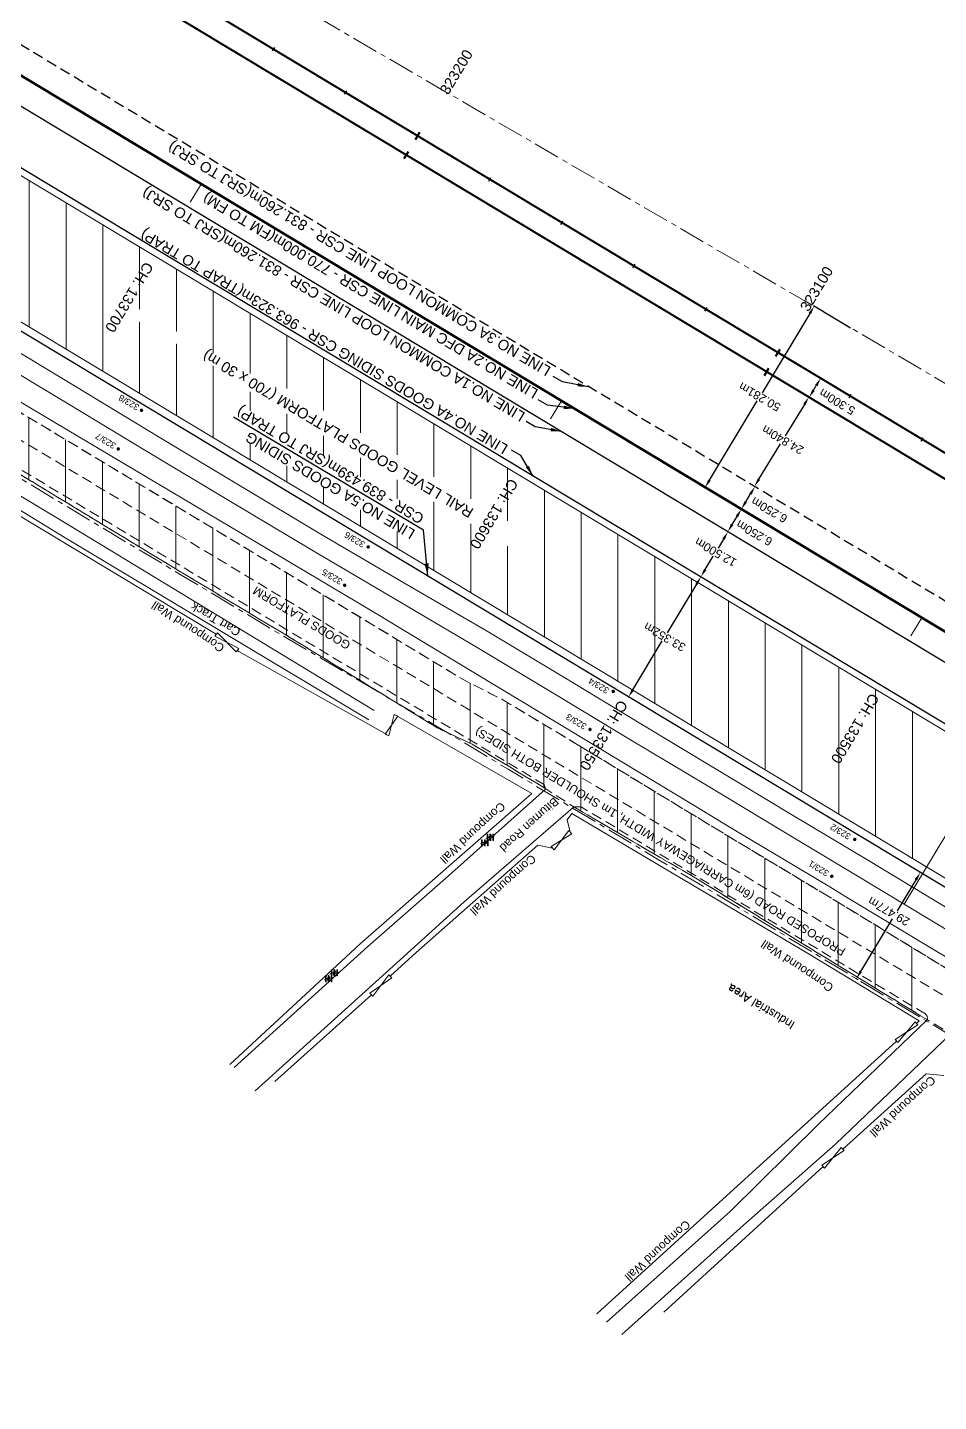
# Model space of a CAD drawing. Header units: metres. Extents: x 560405 to 1249476, y 3385111 to 6787087.
# Drawn here: x 625633.5 to 625850.1, y 3392647.5 to 3392974.4 of the extents above; entities that cross this region are included whole.
import ezdxf
from ezdxf.enums import TextEntityAlignment as Align

# ---------------------------------------------------------------- set-up
doc = ezdxf.new("R2010")
doc.units = ezdxf.units.M
doc.header["$MEASUREMENT"] = 0
doc.header["$PDSIZE"] = 0.05
doc.linetypes.add('CENTER', pattern=[2, 1.25, -0.25, 0.25, -0.25])
doc.linetypes.add('DASHED', pattern=[0.75, 0.5, -0.25])
doc.layers.get('Defpoints').update_dxf_attribs({"color": 5, "lineweight": 0})
for name, color, linetype, lineweight in [('Boundary Dim', 10, 'Continuous', 13), ('Cart Track', 34, 'Continuous', 0), ('Chainage', 7, 'Continuous', 0), ('Compound Wall', 7, 'Continuous', 13), ('Existing IR Chainage', 7, 'Continuous', 0), ('Existing IR Track', 143, 'Continuous', 0), ('Existing Railway Boundary', 7, 'CENTER', 0), ('Gate', 7, 'Continuous', 13), ('Horiz Curve', 7, 'Continuous', 0), ('NEW MANDI GOBINDGARH PLATFORM', 1, 'Continuous', 0), ('NEW MANDI GOBINDPUR LOOP LINES', 1, 'Continuous', 0), ('OHE MAST', 7, 'Continuous', 0), ('OHE MAST TEXT', 7, 'Continuous', 0), ('Platform', 7, 'Continuous', 0), ('Prop_Horiz Alignment', 7, 'Continuous', 0), ('Proposed Chainage', 10, 'Continuous', 0), ('PROPOSED DFCC TRACK', 1, 'Continuous', 0), ('Side Details', 7, 'Continuous', 13), ('Subroad Edge', 34, 'Continuous', 0), ('Text', 7, 'Continuous', 0), ('Transformer', 7, 'Continuous', 13)]:
    doc.layers.add(name, color=color, linetype=linetype, lineweight=lineweight)
for name, color, linetype in [('Dimension', 10, 'Continuous'), ('OP-3 CH UP', 7, 'Continuous'), ('PROPOSED ROADS', 10, 'DASHED')]:
    doc.layers.add(name, color=color, linetype=linetype)
doc.styles.add('ARIAL', font='arial.ttf')
doc.styles.get("Standard").update_dxf_attribs({"font": 'arial.ttf'})
doc.styles.add('Style-Arial', font='arial.ttf')
doc.dimstyles.get("Standard").update_dxf_attribs({"dimtxt": 2.5, "dimasz": 2.5, "dimexe": 0.18, "dimexo": 0.0625, "dimgap": 0.09, "dimtad": 0, "dimtih": 1, "dimtoh": 1, "dimdec": 3, "dimzin": 0, "dimdsep": 46, "dimtxsty": 'Standard', "dimcen": 0.09, "dimaunit": 1, "dimadec": 4, "dimazin": 0, "dimtfac": 1, "dimtdec": 3, "dimtofl": 0, "dimtmove": 0, "dimatfit": 3, "dimfxl": 1, "dimtolj": 1, "dimtzin": 0, "dimarcsym": 0})

# ---------------------------------------------------------------- blocks, each defined once
blk = doc.blocks.new('*D13')
at = {"layer": 'Defpoints', "color": 0, "lineweight": 9, "transparency": 16777216}
for p in [(625793.59, 3392843.7), (625793.59, 3392843.7), (625776.38, 3392815.13)]:
    blk.add_point(p, dxfattribs=at)
at = {"layer": 'Dimension', "color": 0, "lineweight": -2, "transparency": 16777216}
for p, q in [((625793.64, 3392843.67), (625793.74, 3392843.61)), ((625792.55, 3392841.99), (625785.56, 3392830.37)), ((625777.42, 3392816.84), (625784.41, 3392828.46)), ((625776.44, 3392815.09), (625776.54, 3392815.03))]:
    blk.add_line(p, q, dxfattribs=at)
at = {"layer": 'Dimension', "color": 0, "lineweight": 9, "transparency": 16777216}
for points in [[(625792.27, 3392842.16), (625792.84, 3392841.81), (625793.59, 3392843.7)], [(625777.13, 3392817.01), (625777.7, 3392816.67), (625776.38, 3392815.13)]]:
    blk.add_solid(points, dxfattribs=at)
at = {"layer": 'Dimension', "color": 0, "lineweight": 0, "transparency": 16777216, "insert": (625784.98, 3392829.41), "char_height": 2, "attachment_point": 5, "rotation": 150}
blk.add_mtext('\\A1;33.352m', dxfattribs=at)
blk = doc.blocks.new('*D14')
at = {"layer": 'Defpoints', "color": 0, "lineweight": 9, "transparency": 16777216}
for p in [(625800.02, 3392854.42), (625800.03, 3392854.41), (625793.59, 3392843.7)]:
    blk.add_point(p, dxfattribs=at)
at = {"layer": 'Dimension', "color": 0, "lineweight": -2, "transparency": 16777216}
for p, q in [((625798.99, 3392852.7), (625797.67, 3392850.52)), ((625799.98, 3392854.44), (625799.87, 3392854.51)), ((625794.61, 3392845.42), (625796.53, 3392848.61)), ((625793.53, 3392843.73), (625793.42, 3392843.8))]:
    blk.add_line(p, q, dxfattribs=at)
at = {"layer": 'Dimension', "color": 0, "lineweight": 9, "transparency": 16777216}
for points in [[(625798.7, 3392852.87), (625799.27, 3392852.53), (625800.02, 3392854.42)], [(625794.32, 3392845.59), (625794.89, 3392845.25), (625793.57, 3392843.71)]]:
    blk.add_solid(points, dxfattribs=at)
at = {"layer": 'Dimension', "color": 0, "lineweight": 0, "transparency": 16777216, "insert": (625797.1, 3392849.57), "char_height": 2, "attachment_point": 5, "rotation": 150}
blk.add_mtext('\\A1;12.500m', dxfattribs=at)
blk = doc.blocks.new('*D15')
at = {"layer": 'Defpoints', "color": 0, "lineweight": 9, "transparency": 16777216}
for p in [(625803.2, 3392859.8), (625803.26, 3392859.76), (625800.03, 3392854.41)]:
    blk.add_point(p, dxfattribs=at)
at = {"layer": 'Dimension', "color": 0, "lineweight": -2, "transparency": 16777216}
for p, q in [((625803.2, 3392859.8), (625803.04, 3392859.89)), ((625801.01, 3392856.16), (625802.17, 3392858.09)), ((625799.98, 3392854.44), (625799.82, 3392854.54))]:
    blk.add_line(p, q, dxfattribs=at)
at = {"layer": 'Dimension', "color": 0, "lineweight": 9, "transparency": 16777216}
for points in [[(625801.88, 3392858.26), (625802.45, 3392857.91), (625803.2, 3392859.8)], [(625800.72, 3392856.33), (625801.29, 3392855.99), (625799.98, 3392854.44)]]:
    blk.add_solid(points, dxfattribs=at)
at = {"layer": 'Dimension', "color": 0, "lineweight": 0, "transparency": 16777216, "insert": (625806.28, 3392854.12), "char_height": 2, "attachment_point": 5, "rotation": 150}
blk.add_mtext('\\A1;6.250m', dxfattribs=at)
blk = doc.blocks.new('*D23')
at = {"layer": 'Defpoints', "color": 0, "lineweight": 9, "transparency": 16777216}
for p in [(625806.42, 3392865.15), (625806.48, 3392865.12), (625803.26, 3392859.76)]:
    blk.add_point(p, dxfattribs=at)
at = {"layer": 'Dimension', "color": 0, "lineweight": -2, "transparency": 16777216}
for p, q in [((625806.42, 3392865.15), (625806.27, 3392865.25)), ((625804.23, 3392861.51), (625805.39, 3392863.44)), ((625803.2, 3392859.8), (625803.04, 3392859.89))]:
    blk.add_line(p, q, dxfattribs=at)
at = {"layer": 'Dimension', "color": 0, "lineweight": 9, "transparency": 16777216}
for points in [[(625805.1, 3392863.61), (625805.68, 3392863.27), (625806.42, 3392865.15)], [(625803.94, 3392861.68), (625804.52, 3392861.34), (625803.2, 3392859.8)]]:
    blk.add_solid(points, dxfattribs=at)
at = {"layer": 'Dimension', "color": 0, "lineweight": 0, "transparency": 16777216, "insert": (625809.84, 3392859.59), "char_height": 2, "attachment_point": 5, "rotation": 150}
blk.add_mtext('\\A1;6.250m', dxfattribs=at)
blk = doc.blocks.new('*D24')
at = {"layer": 'Defpoints', "color": 0, "lineweight": 9, "transparency": 16777216}
for p in [(625819.23, 3392886.44), (625819.38, 3392886.35), (625806.48, 3392865.12)]:
    blk.add_point(p, dxfattribs=at)
at = {"layer": 'Dimension', "color": 0, "lineweight": -2, "transparency": 16777216}
for p, q in [((625819.33, 3392886.38), (625819.08, 3392886.53)), ((625818.19, 3392884.73), (625813.64, 3392877.24)), ((625807.37, 3392866.92), (625812.48, 3392875.34)), ((625806.42, 3392865.15), (625806.17, 3392865.3))]:
    blk.add_line(p, q, dxfattribs=at)
at = {"layer": 'Dimension', "color": 0, "lineweight": 9, "transparency": 16777216}
for points in [[(625817.91, 3392884.9), (625818.48, 3392884.55), (625819.23, 3392886.44)], [(625807.08, 3392867.09), (625807.65, 3392866.75), (625806.33, 3392865.21)]]:
    blk.add_solid(points, dxfattribs=at)
at = {"layer": 'Dimension', "color": 0, "lineweight": 0, "transparency": 16777216, "insert": (625813.06, 3392876.29), "char_height": 2, "attachment_point": 5, "rotation": 150}
blk.add_mtext('\\A1;24.840m', dxfattribs=at)
blk = doc.blocks.new('GT')
at = {"layer": 'Gate'}
for p, q in [((-0.5, -0.5), (-0.5, 0.5)), ((-0.5, 0.5), (0.5, -0.5)), ((0.5, 0.5), (0.5, -0.5))]:
    blk.add_line(p, q, dxfattribs=at)
at = {"layer": 'Gate', "flags": 128}
blk.add_lwpolyline([(0.5, 0.5), (-0.5, -0.5)], dxfattribs=at)
blk = doc.blocks.new('TRF')
at = {"extrusion": (0, 0, -1)}
blk.add_hatch(color=256, dxfattribs=at).paths.add_polyline_path([(0.18, -0.39), (-0.98, 0.09), (-0.22, -0.04), (-0.38, 0.42), (0.98, -0.29), (-0.02, 0.04)])
for p, q in [((-0.69, 0.72), (-0.69, -0.72)), ((-0.52, 0.72), (-0.69, 0.72)), ((-0.52, -0.72), (-0.52, 0.72)), ((0, 0.72), (0, -0.72)), ((0.17, 0.72), (0, 0.72)), ((0.17, -0.72), (0.17, 0.72)), ((0.7, 0.72), (0.7, -0.72)), ((0.87, 0.72), (0.7, 0.72)), ((0.87, -0.72), (0.87, 0.72)), ((-0.69, -0.72), (-0.52, -0.72)), ((0, -0.72), (0.17, -0.72)), ((0.7, -0.72), (0.87, -0.72))]:
    blk.add_line(p, q)
at = {"flags": 128}
blk.add_lwpolyline([(0.22, -0.04), (0.38, 0.42), (-0.98, -0.29), (0.02, 0.04), (-0.18, -0.39), (0.98, 0.09), (0.22, -0.04)], close=True, dxfattribs=at)
blk = doc.blocks.new('*D42')
at = {"layer": 'Boundary Dim', "color": 0, "lineweight": -2, "transparency": 16777216}
for p, q in [((625844.72, 3392771.66), (625840.27, 3392764.26)), ((625846.21, 3392773.1), (625845.6, 3392773.46)), ((625831.59, 3392749.82), (625839.12, 3392762.35)), ((625831.01, 3392747.84), (625830.4, 3392748.2))]:
    blk.add_line(p, q, dxfattribs=at)
at = {"layer": 'Boundary Dim', "color": 0, "lineweight": 9, "transparency": 16777216}
for points in [[(625844.43, 3392771.83), (625845.01, 3392771.48), (625845.75, 3392773.37)], [(625831.3, 3392750), (625831.87, 3392749.65), (625830.56, 3392748.11)]]:
    blk.add_solid(points, dxfattribs=at)
at = {"layer": 'Defpoints', "color": 0, "lineweight": 9, "transparency": 16777216}
for p in [(625846.26, 3392773.06), (625830.56, 3392748.11), (625831.07, 3392747.8)]:
    blk.add_point(p, dxfattribs=at)
at = {"layer": 'Boundary Dim', "color": 0, "transparency": 16777216, "insert": (625838.27, 3392764.13), "char_height": 2, "attachment_point": 5, "rotation": 150}
blk.add_mtext('\\A1;29.477m', dxfattribs=at)
blk = doc.blocks.new('*D87')
at = {"layer": 'Defpoints', "color": 0, "lineweight": 9, "transparency": 16777216}
for p in [(625820.52, 3392908.06), (625829.19, 3392902.84), (625803.26, 3392859.76)]:
    blk.add_point(p, dxfattribs=at)
at = {"layer": 'Dimension', "color": 0, "lineweight": -2, "transparency": 16777216}
for p, q in [((625829.13, 3392902.88), (625820.37, 3392908.15)), ((625819.49, 3392906.34), (625808.13, 3392887.47)), ((625795.62, 3392866.69), (625806.98, 3392885.57)), ((625803.2, 3392859.8), (625794.44, 3392865.07))]:
    blk.add_line(p, q, dxfattribs=at)
at = {"layer": 'Dimension', "color": 0, "lineweight": 9, "transparency": 16777216}
for points in [[(625819.21, 3392906.52), (625819.78, 3392906.17), (625820.52, 3392908.06)], [(625795.34, 3392866.87), (625795.91, 3392866.52), (625794.59, 3392864.98)]]:
    blk.add_solid(points, dxfattribs=at)
at = {"layer": 'Dimension', "color": 0, "lineweight": 0, "transparency": 16777216, "insert": (625807.56, 3392886.52), "char_height": 2, "attachment_point": 5, "rotation": 150}
blk.add_mtext('\\A1;50.281m', dxfattribs=at)
blk = doc.blocks.new('OHE')
at = {"layer": 'OHE MAST'}
h = blk.add_hatch(color=3, dxfattribs=at)
edge = h.paths.add_edge_path()
edge.add_arc((627930.47, 3391522.15), 0.412, -30.9792, 329.0208)
at = {"layer": 'OHE MAST', "color": 3, "lineweight": 13, "const_width": 0.008, "flags": 128}
blk.add_lwpolyline([(627932.78, 3391523.67), (627932.2, 3391522.71), (627930.15, 3391523.94), (627930.72, 3391524.9)], dxfattribs=at)
at = {"layer": 'OHE MAST', "color": 3, "const_width": 0.008, "flags": 128}
blk.add_lwpolyline([(627931.18, 3391523.33), (627930.47, 3391522.15)], dxfattribs=at)
blk = doc.blocks.new('*D267')
at = {"layer": 'Defpoints', "color": 0, "lineweight": 9, "transparency": 16777216}
for p in [(625822.06, 3392890.92), (625822.69, 3392890.54), (625819.96, 3392886)]:
    blk.add_point(p, dxfattribs=at)
at = {"layer": 'Dimension', "color": 0, "lineweight": -2, "transparency": 16777216}
for p, q in [((625820.36, 3392888.09), (625821.03, 3392889.21)), ((625822.64, 3392890.57), (625821.9, 3392891.01)), ((625819.91, 3392886.03), (625819.17, 3392886.47))]:
    blk.add_line(p, q, dxfattribs=at)
at = {"layer": 'Dimension', "color": 0, "lineweight": 9, "transparency": 16777216}
for points in [[(625820.64, 3392887.92), (625820.07, 3392888.26), (625819.33, 3392886.38)], [(625821.31, 3392889.03), (625820.74, 3392889.38), (625822.06, 3392890.92)]]:
    blk.add_solid(points, dxfattribs=at)
at = {"layer": 'Dimension', "color": 0, "lineweight": 0, "transparency": 16777216, "insert": (625825.98, 3392885.34), "char_height": 2, "attachment_point": 5, "rotation": 149.1236}
blk.add_mtext('\\A1;5.300m', dxfattribs=at)

msp = doc.modelspace()

# ---------------------------------------------------------------- hatches: boundary and pattern name
at = {"layer": 'NEW MANDI GOBINDGARH PLATFORM', "lineweight": 0}
h = msp.add_hatch(dxfattribs=at)
h.set_pattern_fill('ANSI31', color=1, scale=70, angle=45)
h.set_pattern_definition([(90, (0.109, 0.182), (-8.75, 2e-15), [])])
h.paths.add_polyline_path([(625368.5901, 3393097.4626), (625353.3059, 3393072.0769), (625952.9942, 3392711.0185), (625968.4598, 3392736.7107)])
h.paths.add_polyline_path([(625406.1292, 3393053.4746), (625402.3093, 3393050.0816), (625401.3288, 3393045.436)], flags=16)
h.paths.add_polyline_path([(625888.8093, 3392775.4816), (625871.1516, 3392789.5173), (625902.3093, 3392764.6816)], flags=16)
h.paths.add_polyline_path([(625753.7093, 3392853.3816), (625686.9093, 3392893.3816), (625684.9093, 3392888.5816), (625751.7093, 3392848.5816)], flags=16)
at = {"layer": 'Platform', "lineweight": 18, "ltscale": 5}
h = msp.add_hatch(dxfattribs=at)
h.set_pattern_fill('ANSI31', color=3, scale=70, angle=45)
h.paths.add_polyline_path([(625764.5882, 3392803.5868), (625746.2321, 3392814.5967), (625737.0194, 3392819.2755), (625704.0946, 3392839.2088), (625671.9737, 3392858.6062), (625641.256, 3392877.0892), (625610.2836, 3392895.751), (625560.2623, 3392926.2804), (625522.5869, 3392948.8585), (625482.9773, 3392972.6418), (625451.9359, 3392991.6256), (625421.6417, 3393009.7241), (625354.0885, 3393050.6028), (625301.0774, 3393082.6359), (625281.8023, 3393094.249), (625227.6613, 3393126.5647), (625168.0245, 3393162.919), (625094.4711, 3393207.1329), (625050.9326, 3393232.6145), (625011.8999, 3393256.6501), (624964.7557, 3393285.508), (624919.1299, 3393313.7575), (624913.4978, 3393304.5779), (624956.7742, 3393277.764), (625004.1747, 3393248.9547), (625045.8733, 3393224.1782), (625087.0373, 3393198.2053), (625155.9882, 3393157.6877), (625161.3558, 3393154.0733), (625221.119, 3393117.4224), (625275.0374, 3393085.066), (625290.2539, 3393075.2561), (625349.1291, 3393041.8357), (625415.7598, 3392998.2542), (625446.6577, 3392979.7718), (625478.8044, 3392960.6022), (625516.4182, 3392937.5763), (625553.7619, 3392915.0713), (625585.8397, 3392895.6563), (625593.1627, 3392891.1401), (625603.1792, 3392885.3123), (625634.5287, 3392866.3519), (625666.5944, 3392846.865), (625697.4278, 3392828.3449), (625730.8907, 3392807.7989), (625739.1561, 3392803.9139), (625756.6994, 3392793.2958), (625763.3635, 3392788.9616), (625792.777, 3392771.7812), (625820.3671, 3392754.8532), (625847.4418, 3392738.317), (625853.0514, 3392734.9942), (625875.6542, 3392721.4301), (625905.1251, 3392703.7363), (625946.8011, 3392678.4491), (625953.4617, 3392689.4227), (625911.6145, 3392714.7413), (625882.1845, 3392732.4454), (625859.0625, 3392746.2055), (625826.9254, 3392765.8663), (625799.2966, 3392782.4826)])

# ---------------------------------------------------------------- linework, layer by layer
at = {"layer": 'Cart Track', "lineweight": 13, "flags": 128}
for points in [[(625591.0582, 3392888.3239), (625601.0042, 3392881.4474), (625643.8777, 3392855.6926), (625715.8804, 3392811.9463)], [(625714.6545, 3392809.6522), (625642.2041, 3392853.1445), (625599.4532, 3392879.2103), (625589.0027, 3392885.9412), (625581.6266, 3392879.8419), (625557.7874, 3392859.4248)]]:
    msp.add_lwpolyline(points, dxfattribs=at)
at = {"layer": 'Compound Wall', "lineweight": 20, "flags": 128}
for points in [[(625678.3371, 3392830.0263), (625612.9645, 3392869.3616)], [(625718.9339, 3392806.2038), (625683.6957, 3392825.9247), (625683.3619, 3392826.2147)], [(625681.5939, 3392727.7317), (625706.9861, 3392751.2495), (625712.5861, 3392756.4004), (625753.4196, 3392792.1848), (625721.1316, 3392810.7106)], [(625844.8743, 3392737.484), (625845.4529, 3392738.084), (625819.7552, 3392753.7), (625762.8744, 3392787.4284), (625761.753, 3392785.9214), (625762.5253, 3392782.9849)], [(625758.3245, 3392779.1547), (625754.8164, 3392779.9044), (625725.8442, 3392754.3345), (625719.7217, 3392748.6792)], [(625715.2233, 3392744.307), (625692.28, 3392723.6896)], [(625768.8088, 3392668.433), (625840.0619, 3392733.2935)], [(625827.3066, 3392707.5837), (625827.3104, 3392707.5821), (625847.1283, 3392725.5101), (625851.3292, 3392725.0829), (625851.3407, 3392725.0944)], [(625784.747, 3392668.784), (625822.6426, 3392703.4241)]]:
    msp.add_lwpolyline(points, dxfattribs=at)
at = {"layer": 'Compound Wall', "flags": 128}
for points in [[(625718.9339, 3392806.2038), (625683.6957, 3392825.9247), (625683.3619, 3392826.2147)], [(625681.5939, 3392727.7317), (625706.9861, 3392751.2495), (625712.5861, 3392756.4004), (625753.4196, 3392792.1848), (625721.1316, 3392810.7106)], [(625844.8743, 3392737.484), (625845.4529, 3392738.084), (625819.7552, 3392753.7), (625762.8744, 3392787.4284), (625761.753, 3392785.9214), (625762.5253, 3392782.9849)], [(625758.3245, 3392779.1547), (625754.8164, 3392779.9044), (625725.8442, 3392754.3345), (625719.7217, 3392748.6792)], [(625715.2233, 3392744.307), (625692.28, 3392723.6896)], [(625768.8088, 3392668.433), (625840.0619, 3392733.2935)], [(625827.3066, 3392707.5837), (625827.3104, 3392707.5821), (625847.1283, 3392725.5101), (625851.3292, 3392725.0829), (625851.3407, 3392725.0944)], [(625784.747, 3392668.784), (625822.6426, 3392703.4241)]]:
    msp.add_lwpolyline(points, dxfattribs=at)
at = {"layer": 'Existing IR Chainage', "color": 3, "linetype": 'Continuous', "lineweight": 13}
msp.add_line((625878.9829, 3392827.3486), (625841.9011, 3392765.8353), dxfattribs=at)
at = {"layer": 'Existing IR Track', "color": 3, "lineweight": 18, "ltscale": 5, "flags": 128}
for points in [[(626065.9311, 3392624.1508), (626025.4783, 3392648.4071), (626022.0206, 3392650.4804), (625994.7748, 3392667.3131), (625982.954, 3392674.4482), (625957.2456, 3392689.9508), (625941.5333, 3392699.4307), (625930.2661, 3392706.2288), (625901.7702, 3392723.378), (625893.6761, 3392728.2265), (625862.5891, 3392746.8449), (625859.3972, 3392748.7567), (625827.824, 3392767.7728), (625824.2034, 3392769.9534), (625800.7098, 3392784.0102), (625791.9831, 3392789.2818), (625765.5597, 3392805.2442), (625755.7574, 3392811.1667), (625718.0068, 3392833.9753), (625717.9619, 3392834.0021), (625678.6657, 3392857.3994), (625639.9515, 3392880.4501), (625607.5632, 3392899.7766)], [(626030.8362, 3392657.2929), (626009.9209, 3392669.8953), (625988.1263, 3392683.0301), (625965.9802, 3392696.3851), (625946.7014, 3392708.0049), (625926.9211, 3392719.9268), (625909.0771, 3392730.6674), (625898.8646, 3392736.8364), (625888.4549, 3392743.1245), (625885.1206, 3392745.0943), (625867.8182, 3392755.5214), (625850.9082, 3392765.712), (625833.0523, 3392776.4418), (625815.3975, 3392787.0508), (625797.2265, 3392797.9866), (625779.303, 3392808.7736), (625760.9634, 3392819.8099), (625742.7795, 3392830.7511), (625722.9533, 3392842.3019), (625703.5668, 3392853.5972), (625683.6192, 3392865.6125), (625664.381, 3392877.2005), (625645.0383, 3392888.8807), (625625.9382, 3392900.4142)], [(626028.5053, 3392653.4255), (626007.3135, 3392666.209), (625985.7986, 3392679.1675), (625963.727, 3392692.5026), (625944.3659, 3392704.1323), (625925.0061, 3392715.7611), (625907.0111, 3392726.6203), (625896.5203, 3392732.9451), (625886.03, 3392739.2695), (625882.4434, 3392741.4221), (625865.4761, 3392751.6371), (625848.5104, 3392761.8511), (625830.7231, 3392772.5737), (625812.9345, 3392783.2971), (625794.9002, 3392794.1266), (625776.8667, 3392804.9555), (625758.6316, 3392815.94), (625740.391, 3392826.9271), (625720.6772, 3392838.5257), (625700.9754, 3392850.1171), (625681.3622, 3392861.8632), (625661.7417, 3392873.614), (625642.7405, 3392885.0701), (625623.7399, 3392896.5258)]]:
    msp.add_lwpolyline(points, dxfattribs=at)
at = {"layer": 'Existing Railway Boundary', "color": 36, "lineweight": 20, "ltscale": 5, "flags": 128}
msp.add_lwpolyline([(628955.3903, 3390792.7231), (628931.5933, 3390806.5004), (628894.0251, 3390836.9955), (628805.3605, 3390890.9758), (628763.1272, 3390916.9343), (628721.4077, 3390942.8333), (628634.7683, 3390998.5313), (628587.091, 3391026.3426), (628541.4721, 3391053.7252), (628498.5869, 3391079.4164), (628461.1936, 3391101.0466), (628391.2271, 3391146.4682), (628362.6237, 3391162.4973), (628324.6397, 3391185.7049), (628291.5767, 3391211.6933), (628254.0781, 3391235.9403), (628157.3612, 3391308.2767), (628174.1002, 3391326.9143), (628137.357, 3391356.9761), (627964.1476, 3391459.1923), (627842.8937, 3391531.9115), (627628.8138, 3391662.2153), (627542.6631, 3391714.392), (627424.9352, 3391785.3705), (627222.9648, 3391909.2736), (627204.5725, 3391920.6394), (627188.744, 3391930.1784), (627172.9334, 3391939.7064), (627156.2431, 3391949.7674), (627139.5672, 3391959.8197), (627123.601, 3391969.4113), (627107.6038, 3391979.0215), (627094.8626, 3391986.7123), (627082.1497, 3391994.3859), (627065.7488, 3392004.2586), (627049.3375, 3392014.1375), (627032.6946, 3392024.1476), (627016.0309, 3392034.1701), (627000.4204, 3392043.5941), (626984.8329, 3392053.004), (626968.8891, 3392062.6064), (626952.9363, 3392072.2142), (626935.7844, 3392082.5282), (626918.6205, 3392092.8492), (626911.6028, 3392097.0645), (626893.0809, 3392108.2246), (626874.5706, 3392119.3777), (626856.2268, 3392130.4336), (626837.8855, 3392141.4881), (626820.3864, 3392152.0274), (626802.8816, 3392162.57), (626783.4724, 3392174.252), (626764.0577, 3392185.9374), (626746.1558, 3392196.7119), (626728.2543, 3392207.4863), (626707.0601, 3392220.2572), (626685.8746, 3392233.0229), (626648.9408, 3392255.2553), (626610.6712, 3392278.2676), (626591.3871, 3392289.8865), (626572.1184, 3392301.4961), (626553.8402, 3392312.4904), (626535.5663, 3392323.4823), (626522.8303, 3392331.1061), (626502.0043, 3392343.7024), (626484.7028, 3392354.0807), (626467.0127, 3392364.7717), (626449.2849, 3392375.4221), (626424.442, 3392390.2653), (626407.8647, 3392400.3136), (626390.2843, 3392410.9836), (626378.1904, 3392418.1073), (626367.3819, 3392424.6782), (626356.7585, 3392431.1355), (626339.0548, 3392441.7126), (626324.6325, 3392450.4845), (626311.6182, 3392458.3129), (626290.6128, 3392470.9931), (626276.2418, 3392479.6446), (626252.5581, 3392493.9648), (626233.8146, 3392505.2467), (626215.0541, 3392516.5389), (626191.0882, 3392530.9577), (626167.1186, 3392545.3787), (626148.2508, 3392556.7397), (626129.3895, 3392568.0967), (626109.0676, 3392580.3241), (626088.7404, 3392592.5546), (626063.7846, 3392607.5962), (626038.8416, 3392622.63), (626017.6425, 3392635.4182), (625996.4509, 3392648.2016), (625974.9359, 3392661.1602), (625952.8751, 3392674.4888), (625933.5372, 3392686.1045), (625914.159, 3392697.7444), (625896.1455, 3392708.6148), (625885.6622, 3392714.935), (625875.1898, 3392721.2486), (625871.6088, 3392723.3979), (625854.6293, 3392733.6202), (625837.6636, 3392743.8342), (625819.8659, 3392754.5631), (625802.0927, 3392765.2772), (625784.0738, 3392776.0974), (625766.0279, 3392786.9338), (625747.7802, 3392797.9258), (625729.6331, 3392808.8567), (625710.0131, 3392820.4001), (625690.2406, 3392832.0331), (625670.5571, 3392843.8213), (625650.9098, 3392855.5881), (625631.8821, 3392867.0602), (625612.8815, 3392878.5159), (625595.4116, 3392889.057), (625577.9617, 3392899.586), (625560.977, 3392909.7984), (625543.9665, 3392920.0263), (625527.0929, 3392930.2025), (625510.2317, 3392940.3713), (625492.2072, 3392951.2501), (625474.1887, 3392962.1253), (625459.4135, 3392971.0439), (625444.6385, 3392979.9623), (625429.7392, 3392988.9655), (625414.8651, 3392997.9534), (625398.0894, 3393008.048), (625381.2878, 3393018.1581), (625364.4876, 3393028.2943), (625347.6668, 3393038.4431), (625341.4954, 3393042.1962), (625336.6811, 3393045.1488), (625324.9758, 3393052.1854), (625313.1706, 3393059.282), (625305.1662, 3393064.122), (625297.2032, 3393068.9372), (625281.7488, 3393078.2354), (625266.3027, 3393087.5539), (625250.5827, 3393097.0002), (625234.8576, 3393106.4748), (625220.9629, 3393114.8441), (625207.0756, 3393123.2089), (625191.9734, 3393132.2824), (625166.0786, 3393147.7733), (625153.4581, 3393156.0581), (625151.114, 3393150.7018), (625147.8866, 3393153.7551), (625116.7003, 3393173.3287), (625093.3281, 3393188.0041), (625071.1556, 3393203.0477), (625055.7157, 3393212.8225), (625027.3997, 3393228.6096), (625007.6825, 3393240.5669), (624979.825, 3393257.4607), (624954.8894, 3393272.5826), (624917.8619, 3393296.9088), (624917.926, 3393297.7354), (624854.2544, 3393338.3806), (624790.1714, 3393374.1107), (624761.6212, 3393391.1947), (624742.8731, 3393402.4132), (624713.9783, 3393419.7034), (624678.9617, 3393441.6196), (624667.4095, 3393431.6005), (624566.1173, 3393492.8402), (624519.8878, 3393520.9391), (624450.2813, 3393561.7296), (624447.0221, 3393556.3381), (624253.5789, 3393673.1377), (624021.9727, 3393812.2493)], dxfattribs=at)
at = {"layer": 'Existing Railway Boundary', "color": 6, "lineweight": 20, "ltscale": 5, "flags": 128}
msp.add_lwpolyline([(627892.3746, 3391590.8464), (627853.8026, 3391614.8633), (627807.8709, 3391643.3648), (627763.2098, 3391671.1424), (627729.391, 3391692.3162), (627635.8822, 3391750.6784), (627660.1446, 3391809.2203), (627519.5568, 3391891.152), (627476.8389, 3391915.865), (627434.3844, 3391942.69), (627307.5279, 3392026.3119), (627306.7829, 3392026.5061), (627267.353, 3392052.7992), (627223.9736, 3392078.9893), (627097.3461, 3392148.2433), (627064.2509, 3392171.6214), (627020.7361, 3392194.4307), (626980.8782, 3392219.8528), (626937.972, 3392245.713), (626894.59, 3392272.359), (626851.325, 3392298.078), (626765.656, 3392350.035), (626720.72, 3392377.008), (626678.274, 3392402.82), (626638.354, 3392427.704), (626595.176, 3392453.388), (626546.2585, 3392482.4138), (626502.9741, 3392507.8519), (626457.1589, 3392535.47), (626370.2027, 3392585.4762), (626329.4837, 3392607.8197), (626276.63, 3392641.1068), (626248.5163, 3392659.2277), (626219.5479, 3392680.9715), (626152.643, 3392718.511), (626109.5867, 3392744.8943), (626057.9239, 3392775.41), (626021.0374, 3392796.8242), (625904.8086, 3392858.5418), (625861.3055, 3392884.0038), (625818.1177, 3392909.4437), (625699.839, 3392978.326), (625656.064, 3393004.068), (625614.356, 3393028.385), (625543.556, 3393070.031), (625500.6769, 3393095.2405), (625461.769, 3393118.43), (625418.978, 3393143.909), (625375.919, 3393169.091), (625289.4128, 3393220.1398), (625283.3377, 3393209.9857), (625180.1642, 3393272.0512), (624950.6342, 3393412.922), (624924.3694, 3393369.1236), (624924.3694, 3393369.1236)], dxfattribs=at)
at = {"layer": 'Horiz Curve', "color": 190, "lineweight": 40, "flags": 128}
for points in [[(625725.7462, 3392947.7284), (625726.7776, 3392949.4419)], [(625725.7465, 3392947.7282), (625726.778, 3392949.4417)], [(625722.9966, 3392943.1973), (625724.0281, 3392944.9108)], [(625811.4215, 3392896.1557), (625812.4529, 3392897.8692)], [(625811.4218, 3392896.1555), (625812.4533, 3392897.869)], [(625808.672, 3392891.6247), (625809.7034, 3392893.3382)]]:
    msp.add_lwpolyline(points, dxfattribs=at)
at = {"layer": 'NEW MANDI GOBINDGARH PLATFORM', "color": 1, "linetype": 'Continuous', "lineweight": 20, "flags": 128}
msp.add_lwpolyline([(625952.9942, 3392711.0185), (625353.3059, 3393072.0769), (625368.5975, 3393097.475), (625968.4598, 3392736.7107), (625952.9942, 3392711.0185)], dxfattribs=at)
at = {"layer": 'NEW MANDI GOBINDPUR LOOP LINES', "linetype": 'Continuous', "lineweight": 25, "flags": 128}
msp.add_lwpolyline([(626248.0671, 3392584.7126), (625330.2603, 3393137.191)], dxfattribs=at)
at = {"layer": 'NEW MANDI GOBINDPUR LOOP LINES', "linetype": 'DASHED', "lineweight": 25, "ltscale": 5, "flags": 128}
msp.add_lwpolyline([(626469.1545, 3392466.2179), (625389.238, 3393116.2791)], dxfattribs=at)
at = {"layer": 'Platform', "color": 3, "linetype": 'DASHED', "lineweight": 18, "ltscale": 5, "flags": 128}
msp.add_lwpolyline([(625764.5882, 3392803.5868), (625746.2321, 3392814.5967), (625737.0194, 3392819.2755), (625704.0946, 3392839.2088), (625671.9737, 3392858.6062), (625641.256, 3392877.0892), (625610.2836, 3392895.751), (625560.2623, 3392926.2804), (625522.5869, 3392948.8585), (625482.9773, 3392972.6418), (625451.9359, 3392991.6256), (625421.6417, 3393009.7241), (625354.0885, 3393050.6028), (625301.0774, 3393082.6359), (625281.8023, 3393094.249), (625227.6613, 3393126.5647), (625168.0245, 3393162.919), (625094.4711, 3393207.1329), (625050.9326, 3393232.6145), (625011.8999, 3393256.6501), (624964.7557, 3393285.508), (624919.1299, 3393313.7575), (624913.4978, 3393304.5779), (624956.7742, 3393277.764), (625004.1747, 3393248.9547), (625045.8733, 3393224.1782), (625087.0373, 3393198.2053), (625155.9882, 3393157.6877), (625161.3558, 3393154.0733), (625221.119, 3393117.4224), (625275.0374, 3393085.066), (625290.2539, 3393075.2561), (625349.1291, 3393041.8357), (625415.7598, 3392998.2542), (625446.6577, 3392979.7718), (625478.8044, 3392960.6022), (625516.4182, 3392937.5763), (625553.7619, 3392915.0713), (625585.8397, 3392895.6563), (625593.1627, 3392891.1401), (625603.1792, 3392885.3123), (625634.5287, 3392866.3519), (625666.5944, 3392846.865), (625697.4278, 3392828.3449), (625730.8907, 3392807.7989), (625739.1561, 3392803.9139), (625756.6994, 3392793.2958), (625763.3635, 3392788.9616), (625792.777, 3392771.7812), (625820.3671, 3392754.8532), (625847.4418, 3392738.317), (625853.0514, 3392734.9942), (625875.6542, 3392721.4301), (625905.1251, 3392703.7363), (625946.8011, 3392678.4491), (625953.4617, 3392689.4227), (625911.6145, 3392714.7413), (625882.1845, 3392732.4454), (625859.0625, 3392746.2055), (625826.9254, 3392765.8663), (625799.2966, 3392782.4826)], close=True, dxfattribs=at)
at = {"layer": 'Prop_Horiz Alignment', "color": 4, "linetype": 'Continuous', "lineweight": 30, "flags": 128}
for points in [[(625691.7343, 3392968.7856), (625692.25, 3392969.6424)], [(625708.8693, 3392958.4711), (625709.3851, 3392959.3278)], [(625743.1395, 3392937.842), (625743.6552, 3392938.6988)], [(625760.2745, 3392927.5275), (625760.7903, 3392928.3842)], [(625777.4096, 3392917.2129), (625777.9253, 3392918.0697)], [(625794.5446, 3392906.8984), (625795.0604, 3392907.7552)], [(625828.8148, 3392886.2693), (625829.3305, 3392887.1261)], [(625845.9498, 3392875.9548), (625846.4656, 3392876.8116)]]:
    msp.add_lwpolyline(points, dxfattribs=at)
at = {"layer": 'Proposed Chainage', "linetype": 'Continuous', "lineweight": 0, "flags": 128}
for points in [[(625672.1634, 3392932.8397), (625674.742, 3392937.1235)], [(625757.8387, 3392881.267), (625760.4173, 3392885.5508)], [(625843.514, 3392829.6943), (625846.0927, 3392833.9781)]]:
    msp.add_lwpolyline(points, dxfattribs=at)
at = {"layer": 'PROPOSED ROADS', "color": 1, "linetype": 'DASHED', "lineweight": 13, "ltscale": 5}
msp.add_line((625318.8056, 3393064.659), (625999.8451, 3392654.7039), dxfattribs=at)
at = {"layer": 'PROPOSED ROADS', "color": 1, "linetype": 'DASHED', "lineweight": 13, "ltscale": 5, "flags": 128}
for points in [[(625756.4201, 3392794.2316), (625596.5756, 3392890.4508)], [(625846.9764, 3392739.7208), (625765.3734, 3392788.8421)]]:
    msp.add_lwpolyline(points, dxfattribs=at)
at = {"layer": 'PROPOSED ROADS', "color": 1, "linetype": 'DASHED', "lineweight": 13, "ltscale": 5}
for centre, radius, start, end in [((625755.0855, 3392793.3591), 1.4495, 349.95334, 42.865253), ((625764.3542, 3392785.4523), 3.5662, 74.342351, 112.209209), ((625846.102, 3392738.7149), 1.335, 322.567712, 47.638399)]:
    msp.add_arc(centre, radius, start, end, dxfattribs=at)
at = {"layer": 'Subroad Edge', "color": 3, "linetype": 'DASHED', "lineweight": 18, "ltscale": 5, "flags": 128}
for points in [[(625168.0245, 3393162.919), (625227.6613, 3393126.5647), (625281.8023, 3393094.249), (625301.0774, 3393082.6359), (625354.0885, 3393050.6028), (625421.6417, 3393009.7241), (625451.9359, 3392991.6256), (625482.9773, 3392972.6418), (625522.5869, 3392948.8585), (625560.2623, 3392926.2804), (625610.2836, 3392895.751), (625641.256, 3392877.0892), (625671.9737, 3392858.6062), (625704.0946, 3392839.2088), (625737.0194, 3392819.2755), (625746.2321, 3392814.5967), (625764.5882, 3392803.5868)], [(625161.3558, 3393154.0733), (625221.119, 3393117.4224), (625275.0374, 3393085.066), (625290.2539, 3393075.2561), (625349.1291, 3393041.8357), (625415.7598, 3392998.2542), (625446.6577, 3392979.7718), (625478.8044, 3392960.6022), (625516.4182, 3392937.5763), (625553.7619, 3392915.0713), (625585.8397, 3392895.6563), (625593.1627, 3392891.1401), (625603.1792, 3392885.3123), (625634.5287, 3392866.3519), (625666.5944, 3392846.865), (625697.4278, 3392828.3449), (625730.8907, 3392807.7989), (625739.1561, 3392803.9139), (625756.6994, 3392793.2958)], [(625859.0625, 3392746.2055), (625826.9254, 3392765.8663), (625799.2966, 3392782.4826), (625764.5882, 3392803.5868)], [(625763.3635, 3392788.9616), (625792.777, 3392771.7812), (625820.3671, 3392754.8532), (625847.4418, 3392738.317)]]:
    msp.add_lwpolyline(points, dxfattribs=at)
at = {"layer": 'Subroad Edge', "lineweight": 15, "flags": 128}
for points in [[(625756.5239, 3392793.1389), (625732.8239, 3392771.9496), (625714.3774, 3392755.7674), (625682.6186, 3392726.9545)], [(625763.2327, 3392788.8485), (625737.2949, 3392766.4347), (625719.5476, 3392750.306), (625687.5897, 3392721.4488)], [(625771.1225, 3392666.4585), (625800.5502, 3392692.7222), (625821.5358, 3392713.5409), (625847.3428, 3392738.2223)], [(625853.1264, 3392735.066), (625825.5803, 3392708.7195), (625803.7437, 3392689.5275), (625774.7969, 3392663.5096)]]:
    msp.add_lwpolyline(points, dxfattribs=at)

# ---------------------------------------------------------------- block references
at = {"layer": 'Gate'}
for p, xscale, yscale, zscale, rotation in [((625680.8495, 3392828.1205), 6.306882191656523, 0.9997814889063974, 2.511076276804749, 143.2758223305446), ((625680.8495, 3392828.1205), 6.306882191656523, 0.9997814889063974, 2.511076276804749, 143.2758223305446), ((625720.0259, 3392808.4158), 5.114895484208136, 0.9997814889063974, 2.26136636191534, 65.275822329253), ((625720.0259, 3392808.4158), 5.114895484208136, 0.9997814889063974, 2.26136636191534, 65.275822329253), ((625760.4249, 3392781.0698), 5.684789547881779, 0.9997814889063976, 2.384019160640444, 42.27582233100878), ((625760.4249, 3392781.0698), 5.684789547881779, 0.9997814889063976, 2.384019160640444, 42.27582233100878), ((625717.4725, 3392746.4931), 6.273075633123272, 0.9997814889063973, 2.504337217011005, 44.27582232912107), ((625717.4725, 3392746.4931), 6.273075633123272, 0.9997814889063973, 2.504337217011005, 44.27582232912106), ((625842.4681, 3392735.3888), 6.381160707511218, 0.9997814889063974, 2.525819936794103, 41.27582232996904), ((625842.4681, 3392735.3888), 6.381160707511218, 0.9997814889063974, 2.525819936794103, 41.27582232996904), ((625824.9687, 3392705.5084), 6.240532103168559, 0.9997814889063973, 2.497832756145622, 42.2758223293641), ((625824.9687, 3392705.5084), 6.240532103168559, 0.9997814889063973, 2.497832756145622, 42.27582232936411)]:
    msp.add_blockref('GT', p, dxfattribs=dict(at, xscale=xscale, yscale=yscale, zscale=zscale, rotation=rotation))
at = {"layer": 'OHE MAST', "color": 2, "lineweight": 13, "rotation": 180}
for p in [(1253639.3411, 6784363.8409), (1253697.6701, 6784329.5457), (1253755.1833, 6784294.6341)]:
    msp.add_blockref('OHE', p, dxfattribs=at)
at = {"layer": 'OHE MAST', "color": 2, "lineweight": 13}
for p in [(-2157.7323, 1294.2844), (-2100.2902, 1259.0924)]:
    msp.add_blockref('OHE', p, dxfattribs=at)
at = {"layer": 'Transformer'}
for p in [(625742.1277, 3392780.4608), (625743.4242, 3392781.7446), (625704.968, 3392748.1242), (625706.3349, 3392749.4913)]:
    msp.add_blockref('TRF', p, dxfattribs=at)

# ---------------------------------------------------------------- texts
at = {"layer": 'Chainage', "color": 190, "lineweight": 0, "char_height": 2.5, "attachment_point": 1, "rotation": 58.953949, "line_spacing_factor": 0.672, "style": 'Style-Arial'}
for s, insert in [('323200', (625731.3285, 3392959.425)), ('323100', (625817.0038, 3392907.8523))]:
    msp.add_mtext(s, dxfattribs=dict(at, insert=insert))
at = {"layer": 'NEW MANDI GOBINDPUR LOOP LINES', "linetype": 'Continuous', "lineweight": 13, "style": 'Style-Arial'}
for s, p in [('LINE NO.3A COMMON LOOP LINE CSR - 831.260m(SRJ TO SRJ)', (625667.1799, 3392946.2975)), ('LINE NO.1A COMMON LOOP LINE CSR - 831.260m(SRJ TO SRJ)', (625661.055, 3392935.4643)), ('LINE NO.2A DFC MAIN LINE CSR - 770.000m(FM TO FM)', (625675.492, 3392934.1679))]:
    msp.add_text(s, height=2.5, rotation=149.156005, dxfattribs=at).set_placement(p, align=Align.MIDDLE_RIGHT)
at = {"layer": 'NEW MANDI GOBINDPUR LOOP LINES', "color": 1, "linetype": 'Continuous', "lineweight": 13, "style": 'Style-Arial'}
msp.add_text('LINE NO.4A GOODS SIDING CSR - 963.323m(TRAP TO TRAP)', height=2.5, rotation=149.156005, dxfattribs=at).set_placement((625660.6533, 3392925.5489), align=Align.MIDDLE_RIGHT)
at = {"layer": 'OHE MAST TEXT', "color": 3, "lineweight": 18, "style": 'ARIAL'}
for s, p in [('323/8', (625660.1924, 3392884.4613)), ('323/7', (625654.6544, 3392875.3103)), ('323/6', (625713.8804, 3392851.8335)), ('323/5', (625708.5175, 3392843.0072)), ('323/4', (625771.896, 3392817.1)), ('323/3', (625766.5739, 3392808.5415)), ('323/2', (625829.4, 3392782.3863)), ('323/1', (625824.2, 3392773.6253))]:
    msp.add_text(s, height=1.5, rotation=149, dxfattribs=at).set_placement(p)
at = {"layer": 'Platform', "color": 3, "lineweight": 18, "ltscale": 5, "style": 'Style-Arial'}
msp.add_text('GOODS PLATFORM', height=2, rotation=149.156005, dxfattribs=at).set_placement((625687.3122, 3392840.6833), align=Align.MIDDLE_RIGHT)
at = {"layer": 'Proposed Chainage', "color": 1, "lineweight": 0, "char_height": 2.5, "attachment_point": 4, "rotation": 238.953949, "line_spacing_factor": 0.6, "style": 'Style-Arial'}
for s, insert in [('CH: 133550', (625775.2591, 3392813.9857)), ('CH: 133500', (625835.0411, 3392815.6133))]:
    msp.add_mtext(s, dxfattribs=dict(at, insert=insert))
at = {"layer": 'Side Details', "color": 0}
msp.add_text('Industrial Area', height=2, rotation=149, dxfattribs=at).set_placement((625816.1227, 3392737.6532))
at = {"layer": 'Subroad Edge', "style": 'ARIAL'}
for s, rotation, p in [('Cart Track', 150.020755, (625684.3447, 3392831.1808)), ('Bitumen Road', 222.081423, (625758.6511, 3392791.4172))]:
    msp.add_text(s, height=2, rotation=rotation, dxfattribs=at).set_placement(p)
at = {"layer": 'Text'}
for s, rotation, p in [('Compound Wall', 147.072784, (625680.5047, 3392827.2764)), ('Compound Wall', 222.756627, (625745.9629, 3392790.284)), ('Compound Wall', 222.09989, (625753.2643, 3392777.8234)), ('Compound Wall', 146.356488, (625825.3162, 3392746.4744)), ('Industrial Area', 148.550301, (625816.1227, 3392737.6532)), ('Compound Wall', 222.430268, (625848.2606, 3392725.1542))]:
    msp.add_text(s, height=2, rotation=rotation, dxfattribs=at).set_placement(p)
at = {"layer": 'Text', "style": 'ARIAL'}
for rotation, p in [(222.756627, (625745.9629, 3392790.284)), (222.09989, (625753.2643, 3392777.8234)), (146.356488, (625825.3162, 3392746.4744)), (222.430268, (625848.2606, 3392725.1542))]:
    msp.add_text('Compound Wall', height=2, rotation=rotation, dxfattribs=at).set_placement(p)
at = {"layer": 'Text', "color": 1, "linetype": 'Continuous', "extrusion": (4.60023e-05, 7.58723e-05, 1), "insert": (625827.156, 3392753.4349, -1778.1037), "char_height": 2, "attachment_point": 1, "text_direction": (-0.855797, 0.517312, 0), "style": 'ARIAL'}
msp.add_mtext_dynamic_manual_height_columns('PROPOSED ROAD (6m CARRIAGEWAY WIDTH, 1m SHOULDER BOTH SIDES)', width=121.615321, gutter_width=3, heights=[0], dxfattribs=at)
at = {"layer": 'Text', "insert": (625791.3106, 3392689.3657), "char_height": 2, "width": 20.522969, "attachment_point": 1, "rotation": 222.430268, "style": 'ARIAL'}
msp.add_mtext('Compound Wall', dxfattribs=at)

# ---------------------------------------------------------------- dimensions: what is measured, and where the dimension line sits
at = {"layer": 'Boundary Dim'}
dim = msp.add_linear_dim(base=(625830.5577, 3392748.1101), p1=(625846.2591, 3392773.0646), p2=(625831.0664, 3392747.8042), angle=238.97537, dimstyle='Standard', override={"dimtxt": 2, "dimasz": 2, "dimdsep": 0, "dimpost": 'm', "dimtmove": 2}, dxfattribs=at)
dim.commit()
dim.dimension.update_dxf_attribs({"geometry": '*D42', "text_midpoint": (625838.269, 3392764.1309), "dimtype": 161, "text_rotation": 150})
at = {"layer": 'Dimension', "color": 6, "lineweight": 0}
dim = msp.add_aligned_dim(p1=(625803.255, 3392859.7644), p2=(625829.1863, 3392902.8429), distance=10.1125, dimstyle='Standard', override={"dimtxt": 2, "dimasz": 2, "dimpost": 'm'}, dxfattribs=at)
dim.commit()
dim.dimension.update_dxf_attribs({"geometry": '*D87', "text_midpoint": (625807.5568, 3392886.519), "text_rotation": 150})
at = {"layer": 'Dimension', "color": 190, "lineweight": 0}
dim = msp.add_linear_dim(base=(625822.0588, 3392890.9197), p1=(625819.9595, 3392885.9972), p2=(625822.6929, 3392890.538), angle=58.953949, dimstyle='Standard', override={"dimtxt": 2, "dimasz": 2, "dimpost": 'm', "dimtmove": 2}, dxfattribs=at)
dim.commit()
dim.dimension.update_dxf_attribs({"geometry": '*D267', "text_midpoint": (625825.9832, 3392885.3407), "dimtype": 161})
at = {"layer": 'Dimension', "color": 10, "lineweight": 0}
for base, p1, p2, angle, override, picture, middle in [((625819.2313, 3392886.4365), (625806.4783, 3392865.1192), (625819.3815, 3392886.3452), 58.704737, {"dimtxt": 2, "dimasz": 2, "dimdec": 3, "dimpost": 'm'}, '*D24', (625813.0616, 3392876.2872)), ((625806.4217, 3392865.1533), (625803.255, 3392859.7644), (625806.4783, 3392865.1192), 58.953949, {"dimtxt": 2, "dimasz": 2, "dimpost": 'm', "dimtmove": 2}, '*D23', (625809.838, 3392859.5936)), ((625803.1984, 3392859.7985), (625800.0317, 3392854.4097), (625803.255, 3392859.7644), 58.953949, {"dimtxt": 2, "dimasz": 2, "dimpost": 'm', "dimtmove": 2}, '*D15', (625806.2847, 3392854.1175))]:
    dim = msp.add_linear_dim(base=base, p1=p1, p2=p2, angle=angle, dimstyle='Standard', override=override, dxfattribs=at)
    dim.commit()
    dim.dimension.update_dxf_attribs({"geometry": picture, "text_midpoint": middle, "dimtype": 161, "text_rotation": 150})
at = {"layer": 'Dimension', "color": 1, "lineweight": 0}
for base, p1, p2, picture, middle in [((625800.0206, 3392854.4164), (625793.5851, 3392843.7003), (625800.0317, 3392854.4097), '*D14', (625797.1004, 3392849.5651)), ((625793.5851, 3392843.7003), (625776.3846, 3392815.1259), (625793.5851, 3392843.7003), '*D13', (625784.9849, 3392829.4131))]:
    dim = msp.add_linear_dim(base=base, p1=p1, p2=p2, angle=58.953949, dimstyle='Standard', override={"dimtxt": 2, "dimasz": 2, "dimdec": 3, "dimpost": 'm'}, dxfattribs=at)
    dim.commit()
    dim.dimension.update_dxf_attribs({"geometry": picture, "text_midpoint": middle, "dimtype": 161, "text_rotation": 150})

# ---------------------------------------------------------------- leaders
at = {"layer": 'Dimension', "color": 10, "lineweight": 0}
for points in [[(625766.7442, 3392888.9204), (625760.6469, 3392890.1052), (625758.4459, 3392891.3864)], [(625763.4599, 3392883.7193), (625757.1225, 3392884.5053), (625754.9215, 3392885.7865)], [(625760.3493, 3392878.2968), (625754.2003, 3392879.3958), (625751.9993, 3392880.677)]]:
    msp.add_leader(points, dimstyle='Standard', override={"dimtxt": 2, "dimexe": 0.125, "dimexo": 0.125, "dimgap": 0.125, "dimtad": 3, "dimtih": 0, "dimtoh": 0, "dimzin": 11, "dimtxsty": 'Style-Arial', "dimadec": 4, "dimazin": 3, "dimtmove": 2, "dimfrac": 2, "dimtzin": 11}, dxfattribs=at)
at = {"layer": 'Dimension', "color": 1, "lineweight": 0}
msp.add_leader([(625753.6236, 3392867.7553), (625750.7301, 3392872.5467), (625748.529, 3392873.8279)], dimstyle='Standard', override={"dimtxt": 2, "dimexe": 0.125, "dimexo": 0.125, "dimgap": 0.125, "dimtad": 3, "dimtih": 0, "dimtoh": 0, "dimzin": 11, "dimtxsty": 'Style-Arial', "dimadec": 4, "dimazin": 3, "dimtmove": 2, "dimfrac": 2, "dimtzin": 11}, dxfattribs=at)

# ---------------------------------------------------------------- next in the draw order: texts
at = {"layer": 'NEW MANDI GOBINDPUR LOOP LINES', "color": 1, "linetype": 'Continuous', "lineweight": 13, "insert": (625740.1156, 3392860.3856), "char_height": 2.5, "width": 99.228858, "attachment_point": 7, "rotation": 149.156005, "style": 'Style-Arial', "bg_fill": 3, "box_fill_scale": 1, "bg_fill_color": 256, "bg_fill_transparency": 0}
msp.add_mtext('RAIL LEVEL GOODS PLATFORM (700 x 30 m)', dxfattribs=at)

# ---------------------------------------------------------------- next in the draw order: block references
at = {"layer": 'OHE MAST', "color": 2, "lineweight": 13}
msp.add_blockref('OHE', (-2269.906, 1361.1469), dxfattribs=at)
at = {"layer": 'OHE MAST', "color": 2, "lineweight": 13, "rotation": 180}
msp.add_blockref('OHE', (1253585.5189, 6784396.2727), dxfattribs=at)

# ---------------------------------------------------------------- next in the draw order: texts
at = {"layer": 'NEW MANDI GOBINDPUR LOOP LINES', "color": 1, "linetype": 'Continuous', "lineweight": 13, "insert": (625728.3755, 3392858.9249), "char_height": 2.5, "width": 52.422279, "attachment_point": 7, "rotation": 149.156005, "style": 'Style-Arial', "bg_fill": 3, "box_fill_scale": 1, "bg_fill_color": 256, "bg_fill_transparency": 0}
msp.add_mtext('LINE NO.5A GOODS SIDING CSR - 839.439m(SRJ TO TRAP) ', dxfattribs=at)
at = {"layer": 'Proposed Chainage', "color": 1, "lineweight": 0, "char_height": 2.5, "attachment_point": 4, "rotation": 238.953949, "line_spacing_factor": 0.6, "style": 'Style-Arial'}
for s, insert in [('CH: 133700', (625662.4532, 3392918.1956)), ('CH: 133600', (625749.1748, 3392866.6587))]:
    msp.add_mtext(s, dxfattribs=dict(at, insert=insert))

# ---------------------------------------------------------------- next in the draw order: linework, layer by layer
at = {"layer": 'Compound Wall', "flags": 128}
msp.add_lwpolyline([(625678.3371, 3392830.0263), (625612.9645, 3392869.3616)], dxfattribs=at)
at = {"layer": 'Horiz Curve', "color": 190, "lineweight": 40}
for p, q in [((627251.5517, 3392030.4292), (625532.5765, 3393065.175)), ((627248.3863, 3392026.1485), (625530.2827, 3393060.3697))]:
    msp.add_line(p, q, dxfattribs=at)
at = {"layer": 'NEW MANDI GOBINDPUR LOOP LINES', "color": 1, "linetype": 'Continuous', "lineweight": 25, "flags": 128}
msp.add_lwpolyline([(626082.9785, 3392675.0158, 0.00063884), (626075.1776, 3392679.3904), (626002.9154, 3392719.7918, -0.00801442), (625905.8772, 3392776.1055), (625403.3945, 3393078.5776), (625257.127, 3393166.624)], format="xyb", dxfattribs=at)
at = {"layer": 'NEW MANDI GOBINDPUR LOOP LINES', "color": 1, "linetype": 'Continuous', "lineweight": 25}
msp.add_lwpolyline([(626074.307, 3392635.79), (625337.3853, 3393079.3838, -0.04465333), (625257.5089, 3393137.7579), (625245.9456, 3393147.9069)], format="xyb", dxfattribs=at)
at = {"layer": 'OP-3 CH UP', "color": 40, "lineweight": 9, "true_color": 0xf8d731}
for radius in [8763.3902, 8182.5236, 7294.1209]:
    msp.add_circle((624059.7714, 3393874.4188), radius, dxfattribs=at)
at = {"layer": 'PROPOSED DFCC TRACK', "color": 1, "linetype": 'Continuous', "lineweight": 50}
msp.add_line((627424.6711, 3391883.7448), (625313.456, 3393154.6014), dxfattribs=at)

# ---------------------------------------------------------------- next in the draw order: block references
at = {"layer": 'OHE MAST', "color": 2, "lineweight": 13}
msp.add_blockref('OHE', (-2215.9985, 1328.6672), dxfattribs=at)

# ---------------------------------------------------------------- next in the draw order: leaders
at = {"layer": 'NEW MANDI GOBINDPUR LOOP LINES', "color": 1, "linetype": 'Continuous', "lineweight": 13}
msp.add_leader([(625728.6179, 3392843.8794), (625727.6586, 3392854.783), (625682.4225, 3392881.6526)], dimstyle='Standard', override={"dimasz": 3, "dimgap": 0.25}, dxfattribs=at)

doc.saveas('drawing.dxf')
